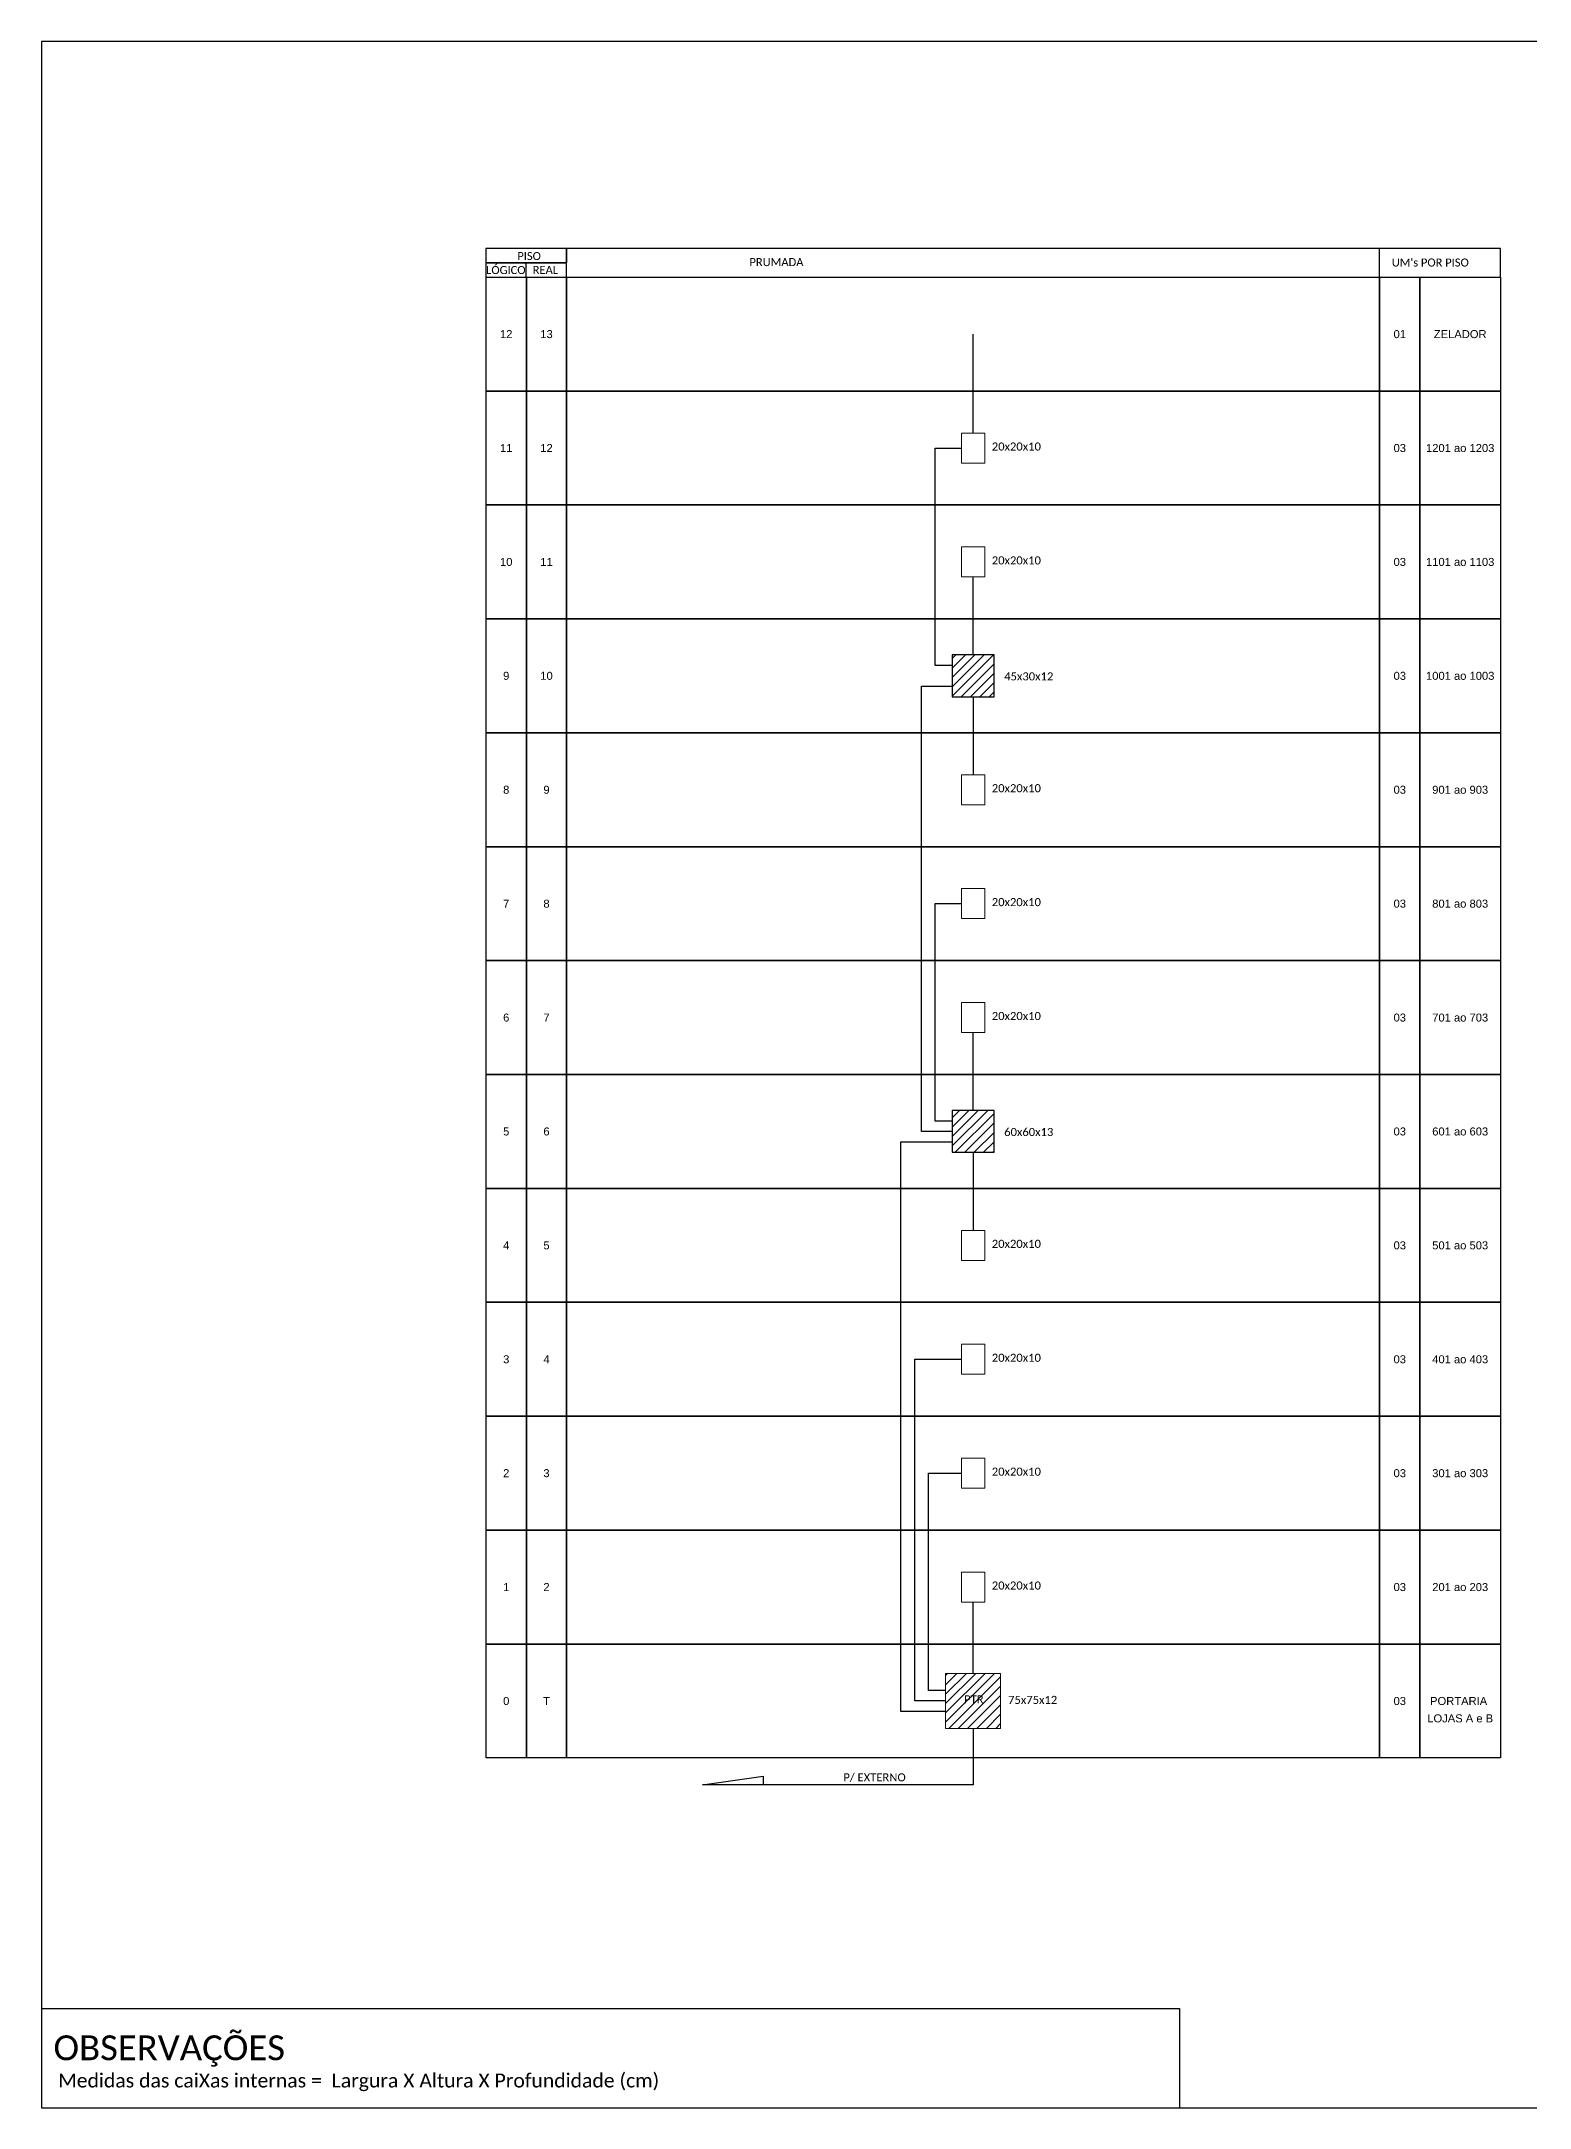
# Model space of a CAD drawing. Extents: x -89 to 2622484776, y -1852823961 to 1299.
# Drawn here: x 805 to 1233, y 705 to 1299 of the extents above; entities that cross this region are included whole.
import ezdxf
from ezdxf.enums import TextEntityAlignment as Align

# ---------------------------------------------------------------- set-up
doc = ezdxf.new("R2010")
doc.units = 0
doc.styles.add('ARIAL', font='arial.ttf')
doc.styles.add('WMF-Calibri0', font='calibri.ttf')
pattern_1 = [(45, (-121.355, 3.3169), (-1.3470384, 1.3470384), [])]

msp = doc.modelspace()

# ---------------------------------------------------------------- hatches: boundary and pattern name
h = msp.add_hatch()
h.set_pattern_fill('ANSI31', color=1, scale=0.6)
h.set_pattern_definition(pattern_1)
h.paths.add_polyline_path([(1066.94, 1110.63), (1078.94, 1110.63), (1078.94, 1122.63), (1066.94, 1122.63)])
h = msp.add_hatch()
h.set_pattern_fill('ANSI31', color=1, scale=0.6)
h.set_pattern_definition(pattern_1)
h.paths.add_polyline_path([(1066.94, 979.65), (1078.94, 979.65), (1078.94, 991.65), (1066.94, 991.65)])
h = msp.add_hatch()
h.set_pattern_fill('ANSI31', color=1, scale=0.6)
h.set_pattern_definition([(45, (288.4313, 3501.0924), (-1.3470384, 1.3470384), [])])
h.paths.add_polyline_path([(1080.84, 814.03), (1080.84, 829.84), (1065.04, 829.84), (1065.04, 814.03)])
h.paths.add_polyline_path([(1069.77, 820.66), (1076.58, 820.66), (1076.58, 824.14), (1069.77, 824.14)], flags=24)

# ---------------------------------------------------------------- linework, layer by layer
at = {"color": 3, "ltscale": 0.5}
for p, q in [((1058.05, 1113.63), (1066.94, 1113.63)), ((1052.14, 818.93), (1052.14, 982.65)), ((1052.14, 982.65), (1054.05, 982.65)), ((1054.05, 982.65), (1066.94, 982.65))]:
    msp.add_line(p, q, dxfattribs=at)
for points in [[(805.18, 705.02), (1643.75, 705.02), (1643.75, 1299.02), (805.18, 1299.02), (805.18, 705.02)], [(956.1, 1231.23), (1224.46, 1231.23), (1224.46, 1239.45), (956.1, 1239.45), (956.1, 1239.45), (956.1, 1235.34)], [(1189.71, 1231.23), (1189.71, 1239.45)], [(944.52, 1231.23), (944.52, 1235.34)]]:
    msp.add_lwpolyline(points)
for points in [[(932.95, 1235.34), (956.1, 1235.34), (956.1, 1239.45), (932.95, 1239.45)], [(932.95, 1231.23), (956.1, 1231.23), (956.1, 1235.34), (932.95, 1235.34)], [(932.99, 1231.23), (944.56, 1231.23), (944.56, 1198.49), (932.99, 1198.49)], [(944.56, 1231.23), (956.13, 1231.23), (956.13, 1198.49), (944.56, 1198.49)], [(956.13, 1231.23), (1189.75, 1231.23), (1189.75, 1198.49), (956.13, 1198.49)], [(1189.75, 1231.23), (1201.32, 1231.23), (1201.32, 1198.49), (1189.75, 1198.49)], [(1201.32, 1231.23), (1224.46, 1231.23), (1224.46, 1198.49), (1201.32, 1198.49)], [(932.99, 1198.49), (944.56, 1198.49), (944.56, 1165.74), (932.99, 1165.74)], [(944.56, 1198.49), (956.13, 1198.49), (956.13, 1165.74), (944.56, 1165.74)], [(956.13, 1198.49), (1189.75, 1198.49), (1189.75, 1165.74), (956.13, 1165.74)], [(1189.75, 1198.49), (1201.32, 1198.49), (1201.32, 1165.74), (1189.75, 1165.74)], [(1201.32, 1198.49), (1224.46, 1198.49), (1224.46, 1165.74), (1201.32, 1165.74)], [(932.99, 1165.74), (944.56, 1165.74), (944.56, 1133), (932.99, 1133)], [(944.56, 1165.74), (956.13, 1165.74), (956.13, 1133), (944.56, 1133)], [(956.13, 1165.74), (1189.75, 1165.74), (1189.75, 1133), (956.13, 1133)], [(1189.75, 1165.74), (1201.32, 1165.74), (1201.32, 1133), (1189.75, 1133)], [(1201.32, 1165.74), (1224.46, 1165.74), (1224.46, 1133), (1201.32, 1133)], [(932.99, 1133), (944.56, 1133), (944.56, 1100.25), (932.99, 1100.25)], [(944.56, 1133), (956.13, 1133), (956.13, 1100.25), (944.56, 1100.25)], [(956.13, 1133), (1189.75, 1133), (1189.75, 1100.25), (956.13, 1100.25)], [(1189.75, 1133), (1201.32, 1133), (1201.32, 1100.25), (1189.75, 1100.25)], [(1201.32, 1133), (1224.46, 1133), (1224.46, 1100.25), (1201.32, 1100.25)], [(932.99, 1100.25), (944.56, 1100.25), (944.56, 1067.51), (932.99, 1067.51)], [(944.56, 1100.25), (956.13, 1100.25), (956.13, 1067.51), (944.56, 1067.51)], [(956.13, 1100.25), (1189.75, 1100.25), (1189.75, 1067.51), (956.13, 1067.51)], [(1189.75, 1100.25), (1201.32, 1100.25), (1201.32, 1067.51), (1189.75, 1067.51)], [(1201.32, 1100.25), (1224.46, 1100.25), (1224.46, 1067.51), (1201.32, 1067.51)], [(932.99, 1067.51), (944.56, 1067.51), (944.56, 1034.77), (932.99, 1034.77)], [(944.56, 1067.51), (956.13, 1067.51), (956.13, 1034.77), (944.56, 1034.77)], [(956.13, 1067.51), (1189.75, 1067.51), (1189.75, 1034.77), (956.13, 1034.77)], [(1189.75, 1067.51), (1201.32, 1067.51), (1201.32, 1034.77), (1189.75, 1034.77)], [(1201.32, 1067.51), (1224.46, 1067.51), (1224.46, 1034.77), (1201.32, 1034.77)], [(932.99, 1034.77), (944.56, 1034.77), (944.56, 1002.02), (932.99, 1002.02)], [(944.56, 1034.77), (956.13, 1034.77), (956.13, 1002.02), (944.56, 1002.02)], [(956.13, 1034.77), (1189.75, 1034.77), (1189.75, 1002.02), (956.13, 1002.02)], [(1189.75, 1034.77), (1201.32, 1034.77), (1201.32, 1002.02), (1189.75, 1002.02)], [(1201.32, 1034.77), (1224.46, 1034.77), (1224.46, 1002.02), (1201.32, 1002.02)], [(932.99, 1002.02), (944.56, 1002.02), (944.56, 969.28), (932.99, 969.28)], [(944.56, 1002.02), (956.13, 1002.02), (956.13, 969.28), (944.56, 969.28)], [(956.13, 1002.02), (1189.75, 1002.02), (1189.75, 969.28), (956.13, 969.28)], [(1189.75, 1002.02), (1201.32, 1002.02), (1201.32, 969.28), (1189.75, 969.28)], [(1201.32, 1002.02), (1224.46, 1002.02), (1224.46, 969.28), (1201.32, 969.28)], [(932.99, 969.28), (944.56, 969.28), (944.56, 936.54), (932.99, 936.54)], [(944.56, 969.28), (956.13, 969.28), (956.13, 936.54), (944.56, 936.54)], [(956.13, 969.28), (1189.75, 969.28), (1189.75, 936.54), (956.13, 936.54)], [(1189.75, 969.28), (1201.32, 969.28), (1201.32, 936.54), (1189.75, 936.54)], [(1201.32, 969.28), (1224.46, 969.28), (1224.46, 936.54), (1201.32, 936.54)], [(932.99, 936.54), (944.56, 936.54), (944.56, 903.79), (932.99, 903.79)], [(944.56, 936.54), (956.13, 936.54), (956.13, 903.79), (944.56, 903.79)], [(956.13, 936.54), (1189.75, 936.54), (1189.75, 903.79), (956.13, 903.79)], [(1189.75, 936.54), (1201.32, 936.54), (1201.32, 903.79), (1189.75, 903.79)], [(1201.32, 936.54), (1224.46, 936.54), (1224.46, 903.79), (1201.32, 903.79)], [(932.99, 903.79), (944.56, 903.79), (944.56, 871.05), (932.99, 871.05)], [(944.56, 903.79), (956.13, 903.79), (956.13, 871.05), (944.56, 871.05)], [(956.13, 903.79), (1189.75, 903.79), (1189.75, 871.05), (956.13, 871.05)], [(1189.75, 903.79), (1201.32, 903.79), (1201.32, 871.05), (1189.75, 871.05)], [(1201.32, 903.79), (1224.46, 903.79), (1224.46, 871.05), (1201.32, 871.05)], [(932.99, 871.05), (944.56, 871.05), (944.56, 838.3), (932.99, 838.3)], [(944.56, 871.05), (956.13, 871.05), (956.13, 838.3), (944.56, 838.3)], [(956.13, 871.05), (1189.75, 871.05), (1189.75, 838.3), (956.13, 838.3)], [(1189.75, 871.05), (1201.32, 871.05), (1201.32, 838.3), (1189.75, 838.3)], [(1201.32, 871.05), (1224.46, 871.05), (1224.46, 838.3), (1201.32, 838.3)], [(932.99, 838.3), (944.56, 838.3), (944.56, 805.56), (932.99, 805.56)], [(944.56, 838.3), (956.13, 838.3), (956.13, 805.56), (944.56, 805.56)], [(956.13, 838.3), (1189.75, 838.3), (1189.75, 805.56), (956.13, 805.56)], [(1189.75, 838.3), (1201.32, 838.3), (1201.32, 805.56), (1189.75, 805.56)], [(1201.32, 838.3), (1224.46, 838.3), (1224.46, 805.56), (1201.32, 805.56)]]:
    msp.add_lwpolyline(points, close=True)
for points in [[(1072.94, 1186.42), (1072.94, 1214.86)], [(1062.05, 1119.63), (1062.05, 1182.11), (1069.63, 1182.11)], [(1072.94, 1122.63), (1072.94, 1145.06)], [(1066.94, 1119.63), (1062.05, 1119.63)], [(1058.05, 985.65), (1058.05, 1113.63)], [(1072.94, 1110.63), (1072.94, 1088.19)], [(1062.05, 988.65), (1062.05, 1051.14), (1069.63, 1051.14)], [(1072.94, 991.65), (1072.94, 1014.08)], [(1066.94, 988.65), (1062.05, 988.65)], [(1066.94, 985.65), (1058.05, 985.65)], [(1072.94, 979.65), (1072.94, 957.22)], [(1056.14, 821.93), (1056.14, 920.16), (1069.63, 920.16)], [(1060.14, 824.93), (1060.14, 887.42), (1069.63, 887.42)], [(1072.94, 829.84), (1072.94, 850.37)], [(1065.04, 821.93), (1056.14, 821.93)], [(1065.04, 824.93), (1060.14, 824.93)], [(1072.94, 814.03), (1072.94, 797.82), (995.14, 797.82), (1012.64, 800.32), (1012.64, 797.82)], [(1065.04, 818.93), (1052.14, 818.93)]]:
    msp.add_lwpolyline(points, dxfattribs=at)
at = {"color": 0, "lineweight": 0}
for points in [[(1069.63, 1186.42), (1076.25, 1186.42), (1076.25, 1177.8), (1069.63, 1177.8)], [(1069.63, 1153.68), (1076.25, 1153.68), (1076.25, 1145.06), (1069.63, 1145.06)], [(1069.63, 1088.19), (1076.25, 1088.19), (1076.25, 1079.57), (1069.63, 1079.57)], [(1069.63, 1055.45), (1076.25, 1055.45), (1076.25, 1046.83), (1069.63, 1046.83)], [(1069.63, 1022.7), (1076.25, 1022.7), (1076.25, 1014.08), (1069.63, 1014.08)], [(1069.63, 957.22), (1076.25, 957.22), (1076.25, 948.6), (1069.63, 948.6)], [(1069.63, 924.47), (1076.25, 924.47), (1076.25, 915.85), (1069.63, 915.85)], [(1069.63, 891.73), (1076.25, 891.73), (1076.25, 883.11), (1069.63, 883.11)], [(1069.63, 858.99), (1076.25, 858.99), (1076.25, 850.37), (1069.63, 850.37)]]:
    msp.add_lwpolyline(points, close=True, dxfattribs=at)
at = {"color": 1}
for points in [[(1066.94, 1110.63), (1078.94, 1110.63), (1078.94, 1122.63), (1066.94, 1122.63)], [(1066.94, 979.65), (1078.94, 979.65), (1078.94, 991.65), (1066.94, 991.65)]]:
    msp.add_lwpolyline(points, close=True, dxfattribs=at)
at = {"color": 1, "lineweight": 0}
msp.add_lwpolyline([(1065.04, 829.84), (1080.84, 829.84), (1080.84, 814.03), (1065.04, 814.03)], close=True, dxfattribs=at)
at = {"color": 7}
msp.add_lwpolyline([(805.26, 733.5), (1132.21, 733.5), (1132.21, 705.02)], dxfattribs=at)
for p in [(932.99, 1231.23), (932.99, 1198.49), (932.99, 1165.74), (932.99, 1133), (932.99, 1100.25), (932.99, 1067.51), (932.99, 1034.77), (932.99, 1002.02), (932.99, 969.28), (932.99, 936.54), (932.99, 903.79), (932.99, 871.05), (932.99, 838.3)]:
    msp.add_point(p)

# ---------------------------------------------------------------- texts
at = {"style": 'WMF-Calibri0'}
for s, height, p in [('     PISO', 2.3, (937.91, 1236.15)), ('PRUMADA', 2.3, (1008.66, 1234.41)), ("UM's POR PISO", 2.3, (1193.24, 1234.29)), ('  LÓGICO', 2.3, (931.37, 1232.12)), ('    REAL', 2.3, (943.13, 1232.18)), ('20x20x10', 2.317, (1078.3, 1181.39)), ('20x20x10', 2.317, (1078.3, 1148.65)), ('45x30x12', 2.317, (1081.86, 1115.31)), ('20x20x10', 2.317, (1078.3, 1083.16)), ('20x20x10', 2.317, (1078.3, 1050.42)), ('20x20x10', 2.317, (1078.3, 1017.68)), ('60x60x13', 2.317, (1081.86, 984.34)), ('20x20x10', 2.317, (1078.3, 952.19)), ('20x20x10', 2.317, (1078.3, 919.44)), ('20x20x10', 2.317, (1078.3, 886.7)), ('20x20x10', 2.317, (1078.3, 853.96)), ('PTR', 2.317, (1070.35, 821.25)), ('75x75x12', 2.317, (1082.98, 821.08)), ('P/ EXTERNO', 2.317, (1035.64, 798.82))]:
    msp.add_text(s, height=height, dxfattribs=at).set_placement(p)
at = {"style": 'ARIAL'}
for s, p in [('12', (938.77, 1214.86)), ('13', (950.34, 1214.86)), ('01', (1195.53, 1214.86)), ('ZELADOR', (1212.89, 1214.86)), ('11', (938.77, 1182.11)), ('12', (950.34, 1182.11)), ('03', (1195.53, 1182.11)), ('1201 ao 1203', (1212.89, 1182.11)), ('10', (938.77, 1149.37)), ('11', (950.34, 1149.37)), ('03', (1195.53, 1149.37)), ('1101 ao 1103', (1212.89, 1149.37)), ('9', (938.77, 1116.63)), ('10', (950.34, 1116.63)), ('03', (1195.53, 1116.63)), ('1001 ao 1003', (1212.89, 1116.63)), ('8', (938.77, 1083.88)), ('9', (950.34, 1083.88)), ('03', (1195.53, 1083.88)), ('901 ao 903', (1212.89, 1083.88)), ('7', (938.77, 1051.14)), ('8', (950.34, 1051.14)), ('03', (1195.53, 1051.14)), ('801 ao 803', (1212.89, 1051.14)), ('6', (938.77, 1018.39)), ('7', (950.34, 1018.39)), ('03', (1195.53, 1018.39)), ('701 ao 703', (1212.89, 1018.39)), ('5', (938.77, 985.65)), ('6', (950.34, 985.65)), ('03', (1195.53, 985.65)), ('601 ao 603', (1212.89, 985.65)), ('4', (938.77, 952.91)), ('5', (950.34, 952.91)), ('03', (1195.53, 952.91)), ('501 ao 503', (1212.89, 952.91)), ('3', (938.77, 920.16)), ('4', (950.34, 920.16)), ('03', (1195.53, 920.16)), ('401 ao 403', (1212.89, 920.16)), ('2', (938.77, 887.42)), ('3', (950.34, 887.42)), ('03', (1195.53, 887.42)), ('301 ao 303', (1212.89, 887.42)), ('1', (938.77, 854.68)), ('2', (950.34, 854.68)), ('03', (1195.53, 854.68)), ('201 ao 203', (1212.89, 854.68)), ('0', (938.77, 821.93)), ('T', (950.34, 821.93)), ('03', (1195.53, 821.93)), ('PORTARIA ', (1212.89, 821.93)), ('LOJAS A e B', (1212.89, 816.93))]:
    msp.add_text(s, height=2.3, dxfattribs=at).set_placement(p, align=Align.MIDDLE_CENTER)
at = {"color": 7, "style": 'WMF-Calibri0'}
msp.add_text('OBSERVAÇÕES', height=7.1308, dxfattribs=at).set_placement((808.67, 718.67))
at = {"color": 7, "insert": (810.02, 714.83), "char_height": 4, "width": 658.8434, "attachment_point": 1, "style": 'WMF-Calibri0'}
msp.add_mtext('Medidas das caiXas internas =  Largura X Altura X Profundidade (cm)', dxfattribs=at)

doc.saveas('drawing.dxf')
